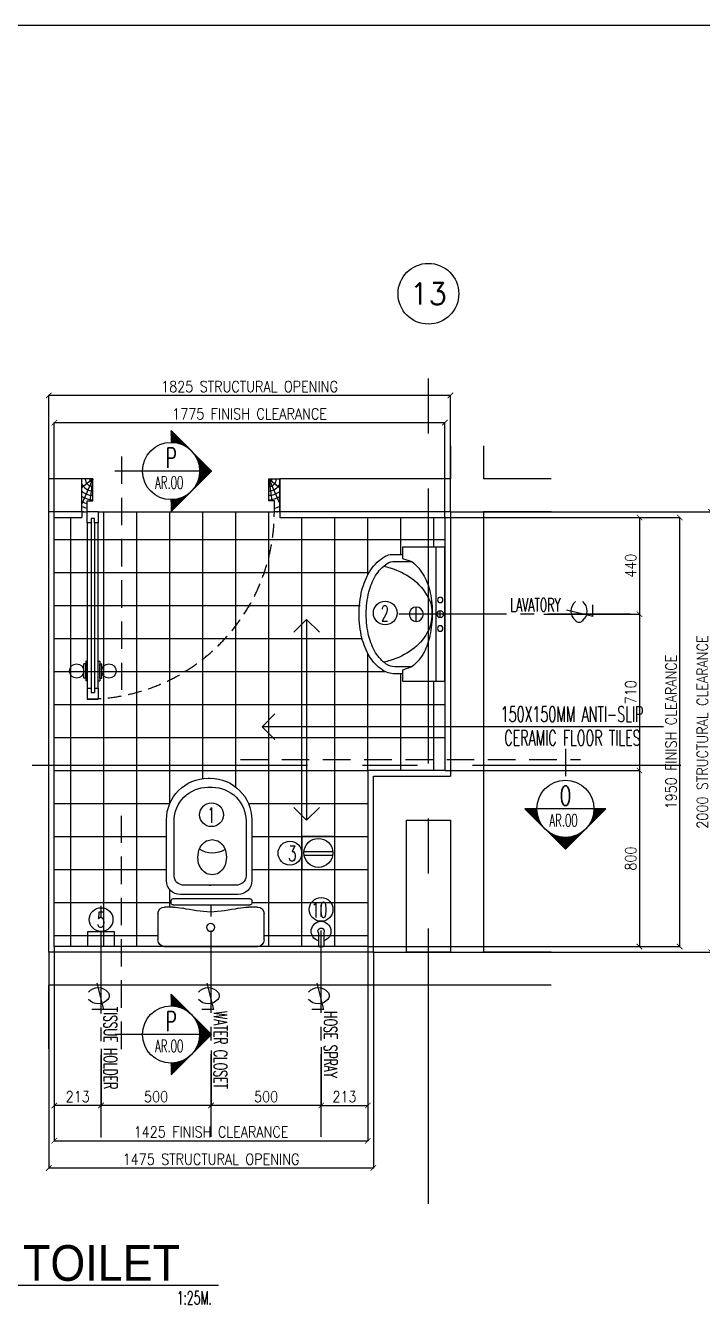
# Model space of a CAD drawing. Extents: x -202971 to -174093, y 166361 to 186286.
# Drawn here: x -198251 to -195175, y 180475 to 186286 of the extents above; entities that cross this region are included whole.
import ezdxf
from ezdxf.enums import TextEntityAlignment as Align

# ---------------------------------------------------------------- set-up
doc = ezdxf.new("R2010")
doc.units = 0
doc.header["$LTSCALE"] = 500
doc.header["$MEASUREMENT"] = 0
for name, pattern in [('CENTER2', [1.125, 0.75, -0.125, 0.125, -0.125]), ('CENTERX2', [4, 2.5, -0.5, 0.5, -0.5]), ('HIDDEN', [0.375, 0.25, -0.125])]:
    doc.linetypes.add(name, pattern=pattern)
doc.layers.get('0').update_dxf_attribs({"linetype": 'CONTINUOUS'})
doc.layers.get('DEFPOINTS').update_dxf_attribs({"linetype": 'CONTINUOUS'})
for name, color, linetype in [('2', 2, 'CONTINUOUS'), ('ARCDIMR', 4, 'CONTINUOUS'), ('AX-CR', 2, 'CONTINUOUS'), ('AX-TXT', 2, 'CONTINUOUS'), ('AXES', 11, 'CENTERX2'), ('AXIS', 11, 'CENTER2'), ('DIM-NEW', 4, 'CONTINUOUS'), ('Dimout', 4, 'CONTINUOUS'), ('DOOR', 2, 'CONTINUOUS'), ('DW', 7, 'CONTINUOUS'), ('ELE', 3, 'CONTINUOUS'), ('ELEV-MARK', 6, 'CONTINUOUS'), ('FIX', 2, 'CONTINUOUS'), ('JUMP', 2, 'CONTINUOUS'), ('Plaster', 7, 'CONTINUOUS'), ('SANI', 2, 'CONTINUOUS'), ('SUNI-FUR', 11, 'CONTINUOUS'), ('Tile', 5, 'CONTINUOUS'), ('TITLE', 1, 'CONTINUOUS'), ('TXT', 2, 'CONTINUOUS'), ('TXT1', 2, 'CONTINUOUS'), ('WALL', 6, 'CONTINUOUS'), ('WallPartition', 2, 'CONTINUOUS')]:
    doc.layers.add(name, color=color, linetype=linetype)
doc.styles.add('DIM', font='simplex.shx', dxfattribs={"width": 0.85})
doc.styles.add('ROMANS', font='romans.shx', dxfattribs={"width": 0.6})
doc.styles.add('TTXT', font='swisse.ttf', dxfattribs={"width": 0.9})
doc.dimstyles.new('DIM1-25', dxfattribs={"dimscale": 25, "dimtxt": 2, "dimasz": 1, "dimexe": 0.03, "dimexo": 0.03, "dimgap": 0.6, "dimtad": 1, "dimdec": 0, "dimdsep": 46, "dimtxsty": 'DIM', "dimblk1": 'ARCHTICK', "dimblk2": 'ARCHTICK', "dimsah": 1, "dimcen": 0.09, "dimdle": 0.03, "dimclrd": 256, "dimclrt": 2, "dimadec": 0, "dimazin": 0, "dimtfac": 1, "dimtdec": 0, "dimtix": 1, "dimtmove": 1, "dimatfit": 3, "dimldrblk": 'ARCHTICK', "dimfxl": 0, "dimtvp": 2, "dimtolj": 1, "dimtzin": 0, "dimarcsym": 0})

# ---------------------------------------------------------------- blocks, each defined once
blk = doc.blocks.new('A0-BOX')
at = {"layer": 'TITLE'}
blk.add_line((113.3, 79.7), (0, 79.7), dxfattribs=at)
blk = doc.blocks.new('*X5')
at = {"color": 0}
for p, q in [((14608, 7877), (14819, 8088)), ((14625, 7890), (14821, 8086)), ((14637, 7899), (14823, 8084)), ((14647, 7905), (14825, 8082)), ((14656, 7910), (14826, 8081)), ((14664, 7915), (14828, 8079)), ((14671, 7919), (14830, 8077)), ((14678, 7922), (14832, 8075)), ((14685, 7925), (14833, 8073)), ((14691, 7928), (14835, 8072)), ((14697, 7930), (14837, 8070)), ((14703, 7933), (14839, 8068)), ((14709, 7935), (14841, 8066)), ((14714, 7937), (14842, 8065)), ((14719, 7938), (14844, 8063)), ((14725, 7940), (14846, 8061)), ((14730, 7941), (14848, 8059)), ((14734, 7943), (14849, 8058)), ((14739, 7944), (14851, 8056)), ((14744, 7945), (14853, 8054)), ((14749, 7946), (14855, 8052)), ((14753, 7947), (14856, 8051)), ((14757, 7948), (14858, 8049)), ((14762, 7949), (14860, 8047)), ((14766, 7950), (14862, 8045)), ((14770, 7950), (14863, 8043)), ((14774, 7951), (14865, 8042)), ((14778, 7951), (14867, 8040)), ((14782, 7952), (14869, 8038)), ((14786, 7952), (14871, 8036)), ((14790, 7953), (14872, 8035)), ((14794, 7953), (14874, 8033)), ((14798, 7953), (14876, 8031)), ((14802, 7953), (14878, 8029)), ((14805, 7954), (14879, 8028)), ((14809, 7954), (14881, 8026)), ((14813, 7954), (14883, 8024)), ((14816, 7954), (14885, 8022)), ((14820, 7954), (14886, 8020)), ((14823, 7954), (14888, 8019)), ((14827, 7954), (14890, 8017)), ((14830, 7954), (14892, 8015)), ((14834, 7953), (14894, 8013)), ((14837, 7953), (14895, 8012)), ((14840, 7953), (14897, 8010)), ((14844, 7953), (14899, 8008)), ((14847, 7953), (14901, 8006)), ((14850, 7952), (14902, 8005)), ((14853, 7952), (14904, 8003)), ((14856, 7952), (14906, 8001)), ((14860, 7951), (14908, 7999)), ((14863, 7951), (14909, 7997)), ((14866, 7950), (14911, 7996)), ((14869, 7950), (14913, 7994)), ((14872, 7949), (14915, 7992)), ((14875, 7949), (14917, 7990)), ((14878, 7948), (14918, 7989)), ((14881, 7948), (14920, 7987)), ((14884, 7947), (14922, 7985)), ((14887, 7947), (14924, 7983)), ((14890, 7946), (14925, 7982)), ((14893, 7945), (14927, 7980)), ((14895, 7945), (14929, 7978)), ((14898, 7944), (14931, 7976)), ((14901, 7943), (14932, 7974)), ((14904, 7942), (14934, 7973)), ((14907, 7942), (14936, 7971)), ((14909, 7941), (14938, 7969)), ((14912, 7940), (14939, 7967)), ((14915, 7939), (14941, 7966)), ((14917, 7938), (14943, 7964)), ((14920, 7937), (14945, 7962)), ((14923, 7937), (14947, 7960)), ((14925, 7936), (14948, 7959)), ((14928, 7935), (14950, 7957)), ((14931, 7934), (14952, 7955)), ((14933, 7933), (14954, 7953)), ((14936, 7932), (14955, 7952)), ((14938, 7931), (14957, 7950)), ((14941, 7930), (14959, 7948)), ((14943, 7929), (14961, 7946)), ((14946, 7928), (14962, 7944)), ((14948, 7927), (14964, 7943)), ((14951, 7926), (14966, 7941)), ((14953, 7925), (14968, 7939)), ((14956, 7923), (14970, 7937)), ((14958, 7922), (14971, 7936)), ((14960, 7921), (14973, 7934)), ((14963, 7920), (14975, 7932)), ((14965, 7919), (14977, 7930)), ((14967, 7918), (14978, 7929)), ((14970, 7916), (14980, 7927)), ((14972, 7915), (14982, 7925)), ((14974, 7914), (14984, 7923)), ((14977, 7913), (14985, 7921)), ((14979, 7911), (14987, 7920)), ((14981, 7910), (14989, 7918)), ((14983, 7909), (14991, 7916)), ((14986, 7908), (14993, 7914)), ((14988, 7906), (14994, 7913)), ((14990, 7905), (14996, 7911)), ((14992, 7903), (14998, 7909)), ((14994, 7902), (15000, 7907)), ((14997, 7901), (15001, 7906)), ((14999, 7899), (15003, 7904)), ((15001, 7898), (15005, 7902)), ((15003, 7896), (15007, 7900)), ((15005, 7895), (15008, 7898)), ((15007, 7894), (15010, 7897)), ((15009, 7892), (15012, 7895)), ((15011, 7891), (15014, 7893)), ((15013, 7889), (15016, 7891)), ((15015, 7888), (15017, 7890)), ((15017, 7886), (15019, 7888)), ((15019, 7884), (15021, 7886)), ((15021, 7883), (15023, 7884)), ((15023, 7881), (15024, 7883)), ((15025, 7880), (15026, 7881)), ((15027, 7878), (15028, 7879)), ((15029, 7877), (15030, 7877)), ((15031, 7875), (15031, 7875)), ((15033, 7873), (15033, 7874)), ((15035, 7872), (15035, 7872)), ((15036, 7870), (15037, 7870)), ((15038, 7868), (15038, 7868)), ((15040, 7867), (15040, 7867)), ((15042, 7865), (15042, 7865)), ((15044, 7863), (15044, 7863)), ((15046, 7861), (15046, 7861)), ((15047, 7860), (15047, 7860)), ((15051, 7856), (15051, 7856)), ((15053, 7854), (15053, 7854)), ((15054, 7852), (15054, 7853)), ((15056, 7851), (15056, 7851)), ((15058, 7849), (15058, 7849)), ((15059, 7847), (15060, 7847)), ((15061, 7845), (15061, 7845)), ((14360, 7629), (14571, 7839)), ((14364, 7629), (14557, 7822)), ((14368, 7629), (14549, 7810)), ((14371, 7629), (14542, 7800)), ((14375, 7629), (14537, 7791)), ((14378, 7629), (14533, 7783)), ((14382, 7629), (14529, 7776)), ((14385, 7629), (14525, 7769)), ((14389, 7629), (14522, 7762)), ((14392, 7629), (14519, 7756)), ((14396, 7629), (14517, 7750)), ((14399, 7629), (14515, 7744)), ((14403, 7629), (14513, 7739)), ((14406, 7629), (14511, 7733)), ((14410, 7629), (14509, 7728)), ((14413, 7629), (14507, 7723)), ((14417, 7629), (14506, 7718)), ((14421, 7629), (14505, 7713)), ((14424, 7629), (14503, 7708)), ((14428, 7629), (14502, 7703)), ((15063, 7843), (15063, 7844)), ((15064, 7841), (15065, 7842)), ((15066, 7839), (15067, 7840)), ((15068, 7837), (15069, 7838)), ((15069, 7836), (15070, 7837)), ((15071, 7834), (15072, 7835)), ((15072, 7832), (15074, 7833)), ((15074, 7830), (15076, 7831)), ((15076, 7828), (15077, 7830)), ((15077, 7826), (15079, 7828)), ((15079, 7824), (15081, 7826)), ((15080, 7822), (15083, 7824)), ((15082, 7820), (15084, 7822)), ((15083, 7818), (15086, 7821)), ((15085, 7815), (15088, 7819)), ((15086, 7813), (15090, 7817)), ((15087, 7811), (15092, 7815)), ((15089, 7809), (15093, 7814)), ((15090, 7807), (15095, 7812)), ((15092, 7805), (15097, 7810)), ((15093, 7803), (15099, 7808)), ((15094, 7801), (15100, 7807)), ((15096, 7798), (15102, 7805)), ((15097, 7796), (15104, 7803)), ((15098, 7794), (15106, 7801)), ((15100, 7792), (15107, 7799)), ((15101, 7790), (15109, 7798)), ((15102, 7787), (15111, 7796)), ((15104, 7785), (15113, 7794)), ((15105, 7783), (15115, 7792)), ((15106, 7780), (15116, 7791)), ((15107, 7778), (15118, 7789)), ((15108, 7776), (15120, 7787)), ((15110, 7773), (15122, 7785)), ((15111, 7771), (15123, 7784)), ((15112, 7769), (15125, 7782)), ((15113, 7766), (15127, 7780)), ((15114, 7764), (15129, 7778)), ((15115, 7761), (15130, 7777)), ((15116, 7759), (15132, 7775)), ((15117, 7756), (15134, 7773)), ((15118, 7754), (15136, 7771)), ((15119, 7751), (15137, 7769)), ((15121, 7749), (15139, 7768)), ((15122, 7746), (15141, 7766)), ((15122, 7744), (15143, 7764)), ((15123, 7741), (15145, 7762)), ((15124, 7739), (15146, 7761)), ((15125, 7736), (15148, 7759)), ((15126, 7733), (15150, 7757)), ((15127, 7731), (15152, 7755)), ((15128, 7728), (15153, 7754)), ((15129, 7725), (15155, 7752)), ((15130, 7723), (15157, 7750)), ((15130, 7720), (15159, 7748)), ((15131, 7717), (15160, 7746)), ((15132, 7714), (15162, 7745)), ((15133, 7712), (15164, 7743)), ((15133, 7709), (15166, 7741)), ((15134, 7706), (15168, 7739)), ((15135, 7703), (15169, 7738)), ((15136, 7700), (15171, 7736)), ((15136, 7697), (15173, 7734)), ((15137, 7695), (15175, 7732)), ((15137, 7692), (15176, 7731)), ((15138, 7689), (15178, 7729)), ((15139, 7686), (15180, 7727)), ((15139, 7683), (15182, 7725)), ((15140, 7680), (15183, 7723)), ((15140, 7676), (15185, 7722)), ((15140, 7673), (15187, 7720)), ((15141, 7670), (15189, 7718)), ((15141, 7667), (15191, 7716)), ((15142, 7664), (15192, 7715)), ((15142, 7661), (15194, 7713)), ((15142, 7658), (15196, 7711)), ((15143, 7654), (15198, 7709)), ((15143, 7651), (15199, 7708)), ((15143, 7648), (15201, 7706)), ((15143, 7644), (15203, 7704)), ((15143, 7641), (15205, 7702)), ((15143, 7637), (15206, 7700)), ((14431, 7629), (14501, 7699)), ((14435, 7629), (14500, 7694)), ((14438, 7629), (14499, 7690)), ((14442, 7629), (14499, 7686)), ((14445, 7629), (14498, 7681)), ((14449, 7629), (14497, 7677)), ((14452, 7629), (14497, 7673)), ((14456, 7629), (14496, 7669)), ((14459, 7629), (14496, 7665)), ((14463, 7629), (14495, 7661)), ((14466, 7629), (14495, 7657)), ((14470, 7629), (14494, 7653)), ((14474, 7629), (14494, 7649)), ((14477, 7629), (14494, 7646)), ((14481, 7629), (14494, 7642)), ((14484, 7629), (14494, 7638)), ((14488, 7629), (14494, 7635)), ((14491, 7629), (14494, 7631)), ((15143, 7634), (15208, 7699)), ((15144, 7631), (15210, 7697)), ((15145, 7629), (15212, 7695)), ((15149, 7629), (15214, 7693)), ((15152, 7629), (15215, 7692)), ((15156, 7629), (15217, 7690)), ((15159, 7629), (15219, 7688)), ((15163, 7629), (15221, 7686)), ((15167, 7629), (15222, 7685)), ((15170, 7629), (15224, 7683)), ((15174, 7629), (15226, 7681)), ((15177, 7629), (15228, 7679)), ((15181, 7629), (15229, 7678)), ((15184, 7629), (15231, 7676)), ((15188, 7629), (15233, 7674)), ((15191, 7629), (15235, 7672)), ((15195, 7629), (15236, 7670)), ((15198, 7629), (15238, 7669)), ((15202, 7629), (15240, 7667)), ((15205, 7629), (15242, 7665)), ((15209, 7629), (15244, 7663)), ((15212, 7629), (15245, 7662)), ((15216, 7629), (15247, 7660)), ((15220, 7629), (15249, 7658)), ((15223, 7629), (15251, 7656)), ((15227, 7629), (15252, 7655)), ((15230, 7629), (15254, 7653)), ((15234, 7629), (15256, 7651)), ((15237, 7629), (15258, 7649)), ((15241, 7629), (15259, 7647)), ((15244, 7629), (15261, 7646)), ((15248, 7629), (15263, 7644)), ((15251, 7629), (15265, 7642)), ((15255, 7629), (15267, 7640)), ((15258, 7629), (15268, 7639)), ((15262, 7629), (15270, 7637)), ((15266, 7629), (15272, 7635)), ((15269, 7629), (15274, 7633)), ((15273, 7629), (15275, 7632)), ((15276, 7629), (15277, 7630))]:
    blk.add_line(p, q, dxfattribs=at)
blk = doc.blocks.new('_ARCHTICK')
at = {"color": 0, "linetype": 'ByBlock', "const_width": 0.15}
blk.add_lwpolyline([(-0.5, -0.5), (0.5, 0.5)], dxfattribs=at)
blk = doc.blocks.new('*D45')
at = {"layer": 'DEFPOINTS', "color": 0}
for p in [(-196345.4, 184481.9), (-198120.4, 184051.1), (-196345.4, 184051.1)]:
    blk.add_point(p, dxfattribs=at)
at = {"layer": 'Dimout', "lineweight": -2}
blk.add_line((-198121.2, 184481.9), (-196344.7, 184481.9), dxfattribs=at)
at = {"layer": 'Dimout', "color": 0, "lineweight": -2}
for p, q in [((-198120.4, 184051.9), (-198120.4, 184482.6)), ((-196345.4, 184051.9), (-196345.4, 184482.6))]:
    blk.add_line(p, q, dxfattribs=at)
at = {"layer": 'Dimout', "lineweight": -2, "xscale": 25, "yscale": 25, "zscale": 25, "rotation": 180}
blk.add_blockref('_ARCHTICK', (-198120.4, 184481.9), dxfattribs=at)
at = {"layer": 'Dimout', "lineweight": -2, "xscale": 25, "yscale": 25, "zscale": 25}
blk.add_blockref('_ARCHTICK', (-196345.4, 184481.9), dxfattribs=at)
at = {"layer": 'Dimout', "color": 2, "insert": (-197232.9, 184521.9), "char_height": 50, "attachment_point": 5, "style": 'DIM'}
blk.add_mtext('\\A1;1775 FINISH CLEARANCE', dxfattribs=at)
blk = doc.blocks.new('*D44')
at = {"layer": 'DEFPOINTS', "color": 0}
for p in [(-198145.4, 184605.8), (-198145.4, 184076.1), (-196320.4, 184076.1)]:
    blk.add_point(p, dxfattribs=at)
at = {"layer": 'Dimout', "lineweight": -2}
blk.add_line((-196319.7, 184605.8), (-198146.2, 184605.8), dxfattribs=at)
at = {"layer": 'Dimout', "color": 0, "lineweight": -2}
for p, q in [((-198145.4, 184076.9), (-198145.4, 184606.5)), ((-196320.4, 184076.9), (-196320.4, 184606.5))]:
    blk.add_line(p, q, dxfattribs=at)
at = {"layer": 'Dimout', "lineweight": -2, "xscale": 25, "yscale": 25, "zscale": 25, "rotation": 180}
blk.add_blockref('_ARCHTICK', (-198145.4, 184605.8), dxfattribs=at)
at = {"layer": 'Dimout', "lineweight": -2, "xscale": 25, "yscale": 25, "zscale": 25}
blk.add_blockref('_ARCHTICK', (-196320.4, 184605.8), dxfattribs=at)
at = {"layer": 'Dimout', "color": 2, "insert": (-197232.9, 184645.8), "char_height": 50, "attachment_point": 5, "style": 'DIM'}
blk.add_mtext('\\A1;1825 STRUCTURAL OPENING', dxfattribs=at)
blk = doc.blocks.new('DOOR90')
at = {"layer": 'DOOR', "color": 0, "linetype": 'ByBlock'}
for p, q in [((-150, 0), (-150, -25)), ((-150, 0), (0, 0)), ((0, -50), (0, 0)), ((-1000, -25), (-1000, -75)), ((-1000, -75), (-1000, -25)), ((-950, -25), (-1000, -25)), ((-970, -42), (-970, -58)), ((-950, -42), (-970, -42)), ((-950, -58), (-970, -58)), ((-950, -25), (-950, -42)), ((-950, -58), (-950, -75)), ((-917.6, -25), (-917.6, -17.8)), ((-827.6, -17.8), (-917.6, -17.8)), ((-905, -17.8), (-905, -8.8)), ((-905, -8.8), (-840.2, -8.8)), ((-905, -17.8), (-840.2, -17.8)), ((-840.2, -17.8), (-840.2, -8.8)), ((-827.6, -25), (-827.6, -17.8)), ((-200, -42), (-200, -25)), ((-200, -25), (-150, -25)), ((-180, -42), (-200, -42)), ((-200, -75), (-200, -58)), ((-200, -58), (-180, -58)), ((-180, -58), (-180, -42)), ((-150, -75), (-150, -25)), ((-150, -25), (-100, -25)), ((-100, -25), (-100, -50)), ((-100, -50), (0, -50)), ((-950, -75), (-1000, -75)), ((-917.6, -75), (-917.6, -82.2)), ((-827.6, -82.2), (-917.6, -82.2)), ((-905, -82.2), (-905, -91.2)), ((-905, -82.2), (-840.2, -82.2)), ((-905, -91.2), (-840.2, -91.2)), ((-840.2, -82.2), (-840.2, -91.2)), ((-827.6, -75), (-827.6, -82.2)), ((-150, -75), (-200, -75)), ((-100, -850), (0, -850)), ((-100, -875), (-100, -850)), ((0, -850), (0, -900)), ((-150, -900), (-150, -875)), ((-150, -875), (-100, -875)), ((0, -900), (-150, -900)), ((-150, -900), (0, -900))]:
    blk.add_line(p, q, dxfattribs=at)
at = {"layer": 'DOOR', "color": 9, "linetype": 'ByBlock'}
for p, q in [((0, -50), (-113.7, 0)), ((0, -50), (-40.1, 0)), ((0, -50), (-100, -36.6)), ((0, -850), (-113.7, -900)), ((0, -850), (-100, -863.4)), ((0, -850), (-40.1, -900))]:
    blk.add_line(p, q, dxfattribs=at)
at = {"layer": 'DOOR', "linetype": 'ByBlock'}
for p, q in [((-200, -25), (-950, -25)), ((-200, -42), (-950, -42)), ((-200, -58), (-950, -58)), ((-950, -75), (-200, -75))]:
    blk.add_line(p, q, dxfattribs=at)
at = {"layer": 'DOOR', "color": 0, "linetype": 'ByBlock'}
for centre in [(-872.6, 23.5), (-872.6, -123.5)]:
    blk.add_circle(centre, 32.4, dxfattribs=at)
at = {"layer": 'DOOR', "color": 9, "linetype": 'ByBlock'}
for centre, radius, start, end in [((0, -50), 154.4, 161.10529, 166.28577), ((0, -50), 134.4, 158.15985, 169.28002), ((0, -50), 94.4, 148.01819, 180), ((0, -50), 74.4, 137.77643, 180), ((0, -50), 114.4, 154.08384, 167.37743), ((0, -50), 54.4, 113.20738, 180), ((0, -50), 34.4, 90, 180), ((0, -50), 14.4, 90, 180), ((0, -850), 94.4, 180, 211.98181), ((0, -850), 74.4, 180, 222.22357), ((0, -850), 54.4, 180, 246.79262), ((0, -850), 34.4, 180, 270), ((0, -850), 14.4, 180, 270), ((0, -850), 154.4, 193.71423, 198.89471), ((0, -850), 134.4, 190.71998, 201.84015)]:
    blk.add_arc(centre, radius, start, end, dxfattribs=at)
at = {"layer": 'DOOR', "linetype": 'HIDDEN', "ltscale": 0.5}
blk.add_arc((-150, -25), 850, 180, 270, dxfattribs=at)
blk = doc.blocks.new('*D29')
at = {"layer": 'DEFPOINTS', "color": 0}
for p in [(-196345.4, 184051.1), (-195896.9, 183611.6), (-195460.8, 183611.6)]:
    blk.add_point(p, dxfattribs=at)
at = {"layer": 'Dimout', "color": 0, "lineweight": -2}
for p, q in [((-196344.7, 184051.1), (-195460.1, 184051.1)), ((-195896.1, 183611.6), (-195460.1, 183611.6))]:
    blk.add_line(p, q, dxfattribs=at)
at = {"layer": 'Dimout', "lineweight": -2}
blk.add_line((-195460.8, 184051.9), (-195460.8, 183610.9), dxfattribs=at)
at = {"layer": 'Dimout', "lineweight": -2, "xscale": 25, "yscale": 25, "zscale": 25}
for p, rotation in [((-195460.8, 184051.1), 90), ((-195460.8, 183611.6), 270)]:
    blk.add_blockref('_ARCHTICK', p, dxfattribs=dict(at, rotation=rotation))
at = {"layer": 'Dimout', "color": 2, "insert": (-195500.8, 183831.4), "char_height": 50, "attachment_point": 5, "rotation": 90, "style": 'DIM'}
blk.add_mtext('\\A1;440', dxfattribs=at)
blk = doc.blocks.new('*D25')
at = {"layer": 'DEFPOINTS', "color": 0}
for p in [(-196345.4, 182901.1), (-196670.4, 182101.1), (-195460.8, 182101.1)]:
    blk.add_point(p, dxfattribs=at)
at = {"layer": 'Dimout', "color": 0, "lineweight": -2}
for p, q in [((-196344.7, 182901.1), (-195460.1, 182901.1)), ((-196669.7, 182101.1), (-195460.1, 182101.1))]:
    blk.add_line(p, q, dxfattribs=at)
at = {"layer": 'Dimout', "lineweight": -2}
blk.add_line((-195460.8, 182901.9), (-195460.8, 182100.4), dxfattribs=at)
at = {"layer": 'Dimout', "lineweight": -2, "xscale": 25, "yscale": 25, "zscale": 25}
for p, rotation in [((-195460.8, 182901.1), 90), ((-195460.8, 182101.1), 270)]:
    blk.add_blockref('_ARCHTICK', p, dxfattribs=dict(at, rotation=rotation))
at = {"layer": 'Dimout', "color": 2, "insert": (-195500.8, 182501.1), "char_height": 50, "attachment_point": 5, "rotation": 90, "style": 'DIM'}
blk.add_mtext('\\A1;800', dxfattribs=at)
blk = doc.blocks.new('*D28')
at = {"layer": 'DEFPOINTS', "color": 0}
for p in [(-195896.9, 183611.6), (-196345.4, 182901.1), (-195460.8, 182901.1)]:
    blk.add_point(p, dxfattribs=at)
at = {"layer": 'Dimout', "color": 0, "lineweight": -2}
for p, q in [((-195896.1, 183611.6), (-195460.1, 183611.6)), ((-196344.7, 182901.1), (-195460.1, 182901.1))]:
    blk.add_line(p, q, dxfattribs=at)
at = {"layer": 'Dimout', "lineweight": -2}
blk.add_line((-195460.8, 183612.4), (-195460.8, 182900.4), dxfattribs=at)
at = {"layer": 'Dimout', "lineweight": -2, "xscale": 25, "yscale": 25, "zscale": 25}
for p, rotation in [((-195460.8, 183611.6), 90), ((-195460.8, 182901.1), 270)]:
    blk.add_blockref('_ARCHTICK', p, dxfattribs=dict(at, rotation=rotation))
at = {"layer": 'Dimout', "color": 2, "insert": (-195500.8, 183256.4), "char_height": 50, "attachment_point": 5, "rotation": 90, "style": 'DIM'}
blk.add_mtext('\\A1;710', dxfattribs=at)
blk = doc.blocks.new('*D26')
at = {"layer": 'DEFPOINTS', "color": 0}
for p in [(-196345.4, 184051.1), (-195277.5, 184051.1), (-196695.4, 182101.1)]:
    blk.add_point(p, dxfattribs=at)
at = {"layer": 'Dimout', "color": 0, "lineweight": -2}
for p, q in [((-196344.7, 184051.1), (-195276.7, 184051.1)), ((-196694.7, 182101.1), (-195276.7, 182101.1))]:
    blk.add_line(p, q, dxfattribs=at)
at = {"layer": 'Dimout', "lineweight": -2}
blk.add_line((-195277.5, 182100.4), (-195277.5, 184051.9), dxfattribs=at)
at = {"layer": 'Dimout', "lineweight": -2, "xscale": 25, "yscale": 25, "zscale": 25}
for p, rotation in [((-195277.5, 184051.1), 90), ((-195277.5, 182101.1), 270)]:
    blk.add_blockref('_ARCHTICK', p, dxfattribs=dict(at, rotation=rotation))
at = {"layer": 'Dimout', "color": 2, "insert": (-195317.5, 183076.1), "char_height": 50, "attachment_point": 5, "rotation": 90, "style": 'DIM'}
blk.add_mtext('\\A1;1950 FINISH CLEARANCE', dxfattribs=at)
blk = doc.blocks.new('*D27')
at = {"layer": 'DEFPOINTS', "color": 0}
for p in [(-196320.4, 184076.1), (-195135.1, 184076.1), (-196670.4, 182076.1)]:
    blk.add_point(p, dxfattribs=at)
at = {"layer": 'Dimout', "color": 0, "lineweight": -2}
for p, q in [((-196319.7, 184076.1), (-195134.3, 184076.1)), ((-196669.7, 182076.1), (-195134.3, 182076.1))]:
    blk.add_line(p, q, dxfattribs=at)
at = {"layer": 'Dimout', "lineweight": -2}
blk.add_line((-195135.1, 182075.4), (-195135.1, 184076.9), dxfattribs=at)
at = {"layer": 'Dimout', "lineweight": -2, "xscale": 25, "yscale": 25, "zscale": 25}
for p, rotation in [((-195135.1, 184076.1), 90), ((-195135.1, 182076.1), 270)]:
    blk.add_blockref('_ARCHTICK', p, dxfattribs=dict(at, rotation=rotation))
at = {"layer": 'Dimout', "color": 2, "insert": (-195175.1, 183076.1), "char_height": 50, "attachment_point": 5, "rotation": 90, "style": 'DIM'}
blk.add_mtext('\\A1;2000 STRUCTURAL CLEARANCE', dxfattribs=at)
blk = doc.blocks.new('*D41')
at = {"layer": 'DEFPOINTS', "color": 0}
for p in [(-198145.4, 182076.1), (-196670.4, 182076.1), (-198145.4, 181094.9)]:
    blk.add_point(p, dxfattribs=at)
at = {"layer": 'Dimout', "color": 0, "lineweight": -2}
for p, q in [((-198145.4, 182075.4), (-198145.4, 181094.2)), ((-196670.4, 182075.4), (-196670.4, 181094.2))]:
    blk.add_line(p, q, dxfattribs=at)
at = {"layer": 'Dimout', "lineweight": -2}
blk.add_line((-196669.7, 181094.9), (-198146.2, 181094.9), dxfattribs=at)
at = {"layer": 'Dimout', "lineweight": -2, "xscale": 25, "yscale": 25, "zscale": 25, "rotation": 180}
blk.add_blockref('_ARCHTICK', (-198145.4, 181094.9), dxfattribs=at)
at = {"layer": 'Dimout', "lineweight": -2, "xscale": 25, "yscale": 25, "zscale": 25}
blk.add_blockref('_ARCHTICK', (-196670.4, 181094.9), dxfattribs=at)
at = {"layer": 'Dimout', "color": 2, "insert": (-197407.9, 181134.9), "char_height": 50, "attachment_point": 5, "style": 'DIM'}
blk.add_mtext('\\A1;1475 STRUCTURAL OPENING', dxfattribs=at)
blk = doc.blocks.new('SCNTR', base_point=(3632.66, 549.66))
for q in [(3633.89, 554.57), (3636.1, 543.44)]:
    blk.add_line((3631.12, 543.44), q)
for centre, radius, start, end in [((3633.47, 547.5), 5.23, 39.4883, 140.5117), ((3630.8, 549.38), 1.99, 133.3084, 182.4789), ((3630.8, 549.21), 1.99, 177.5211, 226.6916), ((3633.47, 551.09), 5.23, 219.4883, 320.5117)]:
    blk.add_arc(centre, radius, start, end)
blk = doc.blocks.new('*D34')
at = {"layer": 'DEFPOINTS', "color": 0}
for p in [(-198120.4, 181750.1), (-197907.9, 181638), (-198120.4, 181379.1)]:
    blk.add_point(p, dxfattribs=at)
at = {"layer": 'Dimout', "color": 0, "lineweight": -2}
for p, q in [((-198120.4, 181749.3), (-198120.4, 181378.3)), ((-197907.9, 181637.3), (-197907.9, 181378.3))]:
    blk.add_line(p, q, dxfattribs=at)
at = {"layer": 'Dimout', "lineweight": -2}
blk.add_line((-197907.2, 181379.1), (-198121.2, 181379.1), dxfattribs=at)
at = {"layer": 'Dimout', "lineweight": -2, "xscale": 25, "yscale": 25, "zscale": 25, "rotation": 180}
blk.add_blockref('_ARCHTICK', (-198120.4, 181379.1), dxfattribs=at)
at = {"layer": 'Dimout', "lineweight": -2, "xscale": 25, "yscale": 25, "zscale": 25}
blk.add_blockref('_ARCHTICK', (-197907.9, 181379.1), dxfattribs=at)
at = {"layer": 'Dimout', "color": 2, "insert": (-198014.2, 181419.1), "char_height": 50, "attachment_point": 5, "style": 'DIM'}
blk.add_mtext('\\A1;213', dxfattribs=at)
blk = doc.blocks.new('*D33')
at = {"layer": 'DEFPOINTS', "color": 0}
for p in [(-197907.9, 181638), (-197407.9, 181630.3), (-197907.9, 181379.1)]:
    blk.add_point(p, dxfattribs=at)
at = {"layer": 'Dimout', "color": 0, "lineweight": -2}
for p, q in [((-197907.9, 181637.3), (-197907.9, 181378.3)), ((-197407.9, 181629.5), (-197407.9, 181378.3))]:
    blk.add_line(p, q, dxfattribs=at)
at = {"layer": 'Dimout', "lineweight": -2}
blk.add_line((-197407.2, 181379.1), (-197908.7, 181379.1), dxfattribs=at)
at = {"layer": 'Dimout', "lineweight": -2, "xscale": 25, "yscale": 25, "zscale": 25, "rotation": 180}
blk.add_blockref('_ARCHTICK', (-197907.9, 181379.1), dxfattribs=at)
at = {"layer": 'Dimout', "lineweight": -2, "xscale": 25, "yscale": 25, "zscale": 25}
blk.add_blockref('_ARCHTICK', (-197407.9, 181379.1), dxfattribs=at)
at = {"layer": 'Dimout', "color": 2, "insert": (-197657.9, 181419.1), "char_height": 50, "attachment_point": 5, "style": 'DIM'}
blk.add_mtext('\\A1;500', dxfattribs=at)
blk = doc.blocks.new('*D32')
at = {"layer": 'DEFPOINTS', "color": 0}
for p in [(-197407.9, 181630.3), (-196907.9, 181644.3), (-197407.9, 181379.1)]:
    blk.add_point(p, dxfattribs=at)
at = {"layer": 'Dimout', "color": 0, "lineweight": -2}
for p, q in [((-197407.9, 181629.5), (-197407.9, 181378.3)), ((-196907.9, 181643.6), (-196907.9, 181378.3))]:
    blk.add_line(p, q, dxfattribs=at)
at = {"layer": 'Dimout', "lineweight": -2}
blk.add_line((-196907.2, 181379.1), (-197408.7, 181379.1), dxfattribs=at)
at = {"layer": 'Dimout', "lineweight": -2, "xscale": 25, "yscale": 25, "zscale": 25, "rotation": 180}
blk.add_blockref('_ARCHTICK', (-197407.9, 181379.1), dxfattribs=at)
at = {"layer": 'Dimout', "lineweight": -2, "xscale": 25, "yscale": 25, "zscale": 25}
blk.add_blockref('_ARCHTICK', (-196907.9, 181379.1), dxfattribs=at)
at = {"layer": 'Dimout', "color": 2, "insert": (-197157.9, 181419.1), "char_height": 50, "attachment_point": 5, "style": 'DIM'}
blk.add_mtext('\\A1;500', dxfattribs=at)
blk = doc.blocks.new('*D30')
at = {"layer": 'DEFPOINTS', "color": 0}
for p in [(-196695.4, 182101.1), (-196907.9, 181619.3), (-196695.4, 181379.1)]:
    blk.add_point(p, dxfattribs=at)
at = {"layer": 'Dimout', "color": 0, "lineweight": -2}
for p, q in [((-196695.4, 182100.4), (-196695.4, 181378.3)), ((-196907.9, 181618.6), (-196907.9, 181378.3))]:
    blk.add_line(p, q, dxfattribs=at)
at = {"layer": 'Dimout', "lineweight": -2}
blk.add_line((-196908.7, 181379.1), (-196694.7, 181379.1), dxfattribs=at)
at = {"layer": 'Dimout', "lineweight": -2, "xscale": 25, "yscale": 25, "zscale": 25, "rotation": 180}
blk.add_blockref('_ARCHTICK', (-196907.9, 181379.1), dxfattribs=at)
at = {"layer": 'Dimout', "lineweight": -2, "xscale": 25, "yscale": 25, "zscale": 25}
blk.add_blockref('_ARCHTICK', (-196695.4, 181379.1), dxfattribs=at)
at = {"layer": 'Dimout', "color": 2, "insert": (-196801.7, 181419.1), "char_height": 50, "attachment_point": 5, "style": 'DIM'}
blk.add_mtext('\\A1;213', dxfattribs=at)
blk = doc.blocks.new('*D31')
at = {"layer": 'DEFPOINTS', "color": 0}
for p in [(-198120.4, 182101.1), (-196695.4, 182101.1), (-196695.4, 181218.9)]:
    blk.add_point(p, dxfattribs=at)
at = {"layer": 'Dimout', "color": 0, "lineweight": -2}
for p, q in [((-198120.4, 182100.4), (-198120.4, 181218.1)), ((-196695.4, 182100.4), (-196695.4, 181218.1))]:
    blk.add_line(p, q, dxfattribs=at)
at = {"layer": 'Dimout', "lineweight": -2}
blk.add_line((-198121.2, 181218.9), (-196694.7, 181218.9), dxfattribs=at)
at = {"layer": 'Dimout', "lineweight": -2, "xscale": 25, "yscale": 25, "zscale": 25, "rotation": 180}
blk.add_blockref('_ARCHTICK', (-198120.4, 181218.9), dxfattribs=at)
at = {"layer": 'Dimout', "lineweight": -2, "xscale": 25, "yscale": 25, "zscale": 25}
blk.add_blockref('_ARCHTICK', (-196695.4, 181218.9), dxfattribs=at)
at = {"layer": 'Dimout', "color": 2, "insert": (-197407.9, 181258.9), "char_height": 50, "attachment_point": 5, "style": 'DIM'}
blk.add_mtext('\\A1;1425 FINISH CLEARANCE', dxfattribs=at)
blk = doc.blocks.new('A$C67076F16')
at = {"layer": 'DIM-NEW'}
for p, q in [((0.0127, 0.0913), (0.1876, 0.0913)), ((0.0138, 0.1136), (0.1863, 0.1136))]:
    blk.add_line(p, q, dxfattribs=at)
at = {"layer": 'DW'}
blk.add_lwpolyline([(0, 0.2), (0, 0), (0.2, 0), (0.2, 0.2)], close=True, dxfattribs=at)
at = {"layer": 'FIX', "color": 2}
blk.add_circle((0.1, 0.0983), 0.0876, dxfattribs=at)
blk = doc.blocks.new('A$C785E76E1')
at = {"layer": 'JUMP'}
for p, q in [((0.033, 0.0529), (0.033, 0.1149)), ((0.057, 0.0529), (0.057, 0.1149))]:
    blk.add_line(p, q, dxfattribs=at)
for radius, start, end in [(0.045, 105.47818, 74.52182), (0.0144, 146.44269, 33.55731)]:
    blk.add_arc((0.045, 0.045), radius, start, end, dxfattribs=at)
blk = doc.blocks.new('2')
at = {"layer": 'FIX', "linetype": 'Continuous'}
for p, q in [((0.0137, 0.765), (0.0041, 0.765)), ((0.0144, 0.7241), (-0.0048, 0.7241)), ((-0.1849, 0.576), (-0.1849, 0.2998)), ((-0.1587, 0.5702), (-0.1587, 0.3197)), ((0.1683, 0.3197), (0.1683, 0.5702)), ((0.2027, 0.2998), (0.2027, 0.576)), ((-0.005, 0.4872), (-0.0292, 0.4813)), ((0.0193, 0.4813), (-0.005, 0.4872)), ((-0.0651, 0.438), (-0.0703, 0.4064)), ((0.0603, 0.4064), (0.0551, 0.438)), ((-0.0703, 0.4064), (-0.0651, 0.3747)), ((0.0565, 0.3772), (0.0603, 0.4064)), ((-0.0292, 0.3314), (-0.005, 0.3255)), ((-0.005, 0.3255), (0.0193, 0.3314)), ((-0.1219, 0.2368), (0.0089, 0.2368)), ((-0.1129, 0.2792), (0.0084, 0.2792)), ((0.0012, 0.2792), (0.1226, 0.2792)), ((0.0084, 0.2792), (0.0012, 0.2792)), ((0.0089, 0.2368), (0.1397, 0.2368)), ((-0.2113, 0.1798), (-0.1699, 0.1798)), ((-0.1863, 0.1994), (-0.1863, 0.2076)), ((-0.1763, 0.2176), (0.1724, 0.2176)), ((0.1724, 0.1894), (-0.1763, 0.1894)), ((0.1743, 0.1798), (0.2113, 0.1798)), ((0.1743, 0.1798), (0.1743, 0.1798)), ((0.1824, 0.2076), (0.1824, 0.1994)), ((-0.2413, 0.03), (-0.2413, 0.1498)), ((0.2413, 0.1498), (0.2413, 0.03)), ((0.2113, 0), (-0.2113, 0))]:
    blk.add_line(p, q, dxfattribs=at)
blk.add_circle((0.0019, 0.0872), 0.0184, dxfattribs=at)
for centre, radius, start, end in [((0.0041, 0.576), 0.189, 90, 180), ((0.0137, 0.576), 0.189, 0, 90), ((-0.0048, 0.5702), 0.1539, 90, 180), ((0.0144, 0.5702), 0.1539, 0, 90), ((0.0019, 0.4207), 0.0682, 117.15318, 141.07583), ((-0.0119, 0.4207), 0.0682, 38.92417, 62.84682), ((0.0126, 0.412), 0.082, 141.07583, 161.50405), ((-0.0074, 0.5367), 0.1117, 239.42337, 302.91619), ((-0.0226, 0.412), 0.082, 18.49595, 38.92417), ((0.0126, 0.4007), 0.082, 198.49595, 218.92417), ((0.0019, 0.392), 0.0682, 218.92417, 242.84682), ((-0.0119, 0.392), 0.0682, 297.15318, 321.07583), ((-0.0289, 0.4058), 0.0901, 321.07583, 341.50405), ((-0.1219, 0.2998), 0.063, 180, 270), ((-0.1156, 0.3224), 0.0432, 183.51288, 273.51288), ((0.1252, 0.3224), 0.0432, 266.48712, 356.48712), ((0.1397, 0.2998), 0.063, 270, 0), ((-0.2113, 0.1498), 0.03, 90, 180), ((-0.1763, 0.2076), 0.01, 90, 180), ((-0.1763, 0.1994), 0.01, 180, 270), ((-0.2015, -0.2523), 0.4332, 79.75352, 85.81091), ((0.2059, -0.2523), 0.4332, 94.18909, 100.24648), ((0.1724, 0.2076), 0.01, 0, 90), ((0.1724, 0.1994), 0.01, 270, 0), ((0.2113, 0.1498), 0.03, 0, 90), ((0.0746, 1.126), 0.9726, 258.19384, 265.73474), ((-0.0701, 1.126), 0.9726, 274.26526, 281.80616), ((-0.2113, 0.03), 0.03, 180, 270), ((0.2113, 0.03), 0.03, 270, 0)]:
    blk.add_arc(centre, radius, start, end, dxfattribs=at)
blk = doc.blocks.new('3')
at = {"layer": 'FIX', "linetype": 'Continuous'}
for p, q in [((-0.3039, -0.1919), (-0.3039, 0)), ((-0.3039, 0), (0.3039, 0)), ((0.3039, 0), (0.3039, -0.1919)), ((-0.3039, -0.039), (0.3039, -0.039)), ((-0.0156, -0.021), (0.0155, -0.021)), ((0, -0.0055), (0, -0.0366)), ((0, -0.0975), (0, -0.1625)), ((-0.2387, -0.1496), (-0.2537, -0.1919)), ((-0.2389, -0.15), (-0.2389, -0.2275)), ((-0.0325, -0.13), (0.0325, -0.13)), ((0.2537, -0.1919), (0.2387, -0.1496)), ((0.2389, -0.2275), (0.2389, -0.15)), ((-0.2537, -0.1919), (-0.3039, -0.1919)), ((-0.2714, -0.1919), (-0.2714, -0.2275)), ((0.3039, -0.1919), (0.2537, -0.1919)), ((0.2714, -0.2275), (0.2714, -0.1919))]:
    blk.add_line(p, q, dxfattribs=at)
for centre, radius in [((-0.065, -0.021), 0.0124), ((0, -0.021), 0.0155), ((0.065, -0.021), 0.0124), ((0, -0.13), 0.0325)]:
    blk.add_circle(centre, radius, dxfattribs=at)
for centre, radius, start, end in [((0, -0.5271), 0.4694, 90, 101.93634), ((0.0078, -0.528), 0.4705, 79.01047, 90.9468), ((-0.0851, -0.2667), 0.1932, 117.03767, 142.6695), ((-0.0338, -0.3673), 0.3061, 101.93634, 117.03767), ((0.0403, -0.2967), 0.2498, 119.72362, 144.03917), ((-0.0031, -0.2275), 0.1682, 88.83225, 118.55587), ((0.012, -0.189), 0.1301, 60.55458, 95.14645), ((-0.0537, -0.3121), 0.2697, 36.94223, 61.25778), ((0.028, -0.3651), 0.3068, 61.81222, 76.91355), ((0.0851, -0.2667), 0.1932, 37.3305, 62.96233), ((0.104, -0.3429), 0.3284, 144.03917, 163.27388), ((-0.104, -0.3429), 0.3284, 16.72612, 35.96083), ((-0.1708, -0.2275), 0.1005, 180, 214.67303), ((-0.1708, -0.2275), 0.068, 180, 214.67303), ((0.1868, -0.2338), 0.0525, 326.79159, 6.91072), ((0.1911, -0.2352), 0.0807, 325.32697, 5.44611), ((-0.0893, -0.1711), 0.1997, 214.67303, 239.08672), ((-0.0893, -0.1711), 0.1672, 214.67303, 239.08672), ((0.2045, -0.3731), 0.4333, 163.27388, 167.26414), ((0.0828, -0.1603), 0.1798, 300.91328, 325.32697), ((0.0828, -0.1603), 0.2123, 300.91328, 325.32697), ((-0.2045, -0.3731), 0.4333, 12.62498, 16.72612), ((-0.0354, -0.0811), 0.3046, 239.08672, 256.06993), ((-0.0354, -0.0811), 0.2721, 239.08672, 256.06993), ((0, 0.0617), 0.4192, 256.06993, 270), ((0, 0.0617), 0.4192, 270, 283.93007), ((0.0354, -0.0811), 0.2721, 283.93007, 300.91328), ((0.0354, -0.0811), 0.3046, 283.93007, 300.91328), ((0, 0.0617), 0.4517, 256.06993, 270), ((0, 0.0617), 0.4517, 270, 283.93007)]:
    blk.add_arc(centre, radius, start, end, dxfattribs=at)
blk = doc.blocks.new('AXU')
at = {"layer": 'AX-CR'}
blk.add_circle((0, 350), 350, dxfattribs=at)
at = {"layer": 'AX-TXT', "style": 'ROMANS'}
blk.add_attdef('AX', text='', height=250, dxfattribs=at).set_placement((0, 350), align=Align.MIDDLE)

msp = doc.modelspace()

# ---------------------------------------------------------------- linework, layer by layer
at = {"layer": '2'}
msp.add_lwpolyline([(-197967.9, 182101.1), (-197967.9, 182170), (-197847.9, 182170), (-197847.9, 182101.1)], close=True, dxfattribs=at)
at = {"layer": 'AXES'}
for p, q in [((-196420.4, 180932.8), (-196420.4, 184929.8)), ((-196420.4, 180932.8), (-196420.4, 184929.8)), ((-201573.4, 182926.1), (-198220.4, 182926.1)), ((-198220.4, 182926.1), (-195272.8, 182926.1))]:
    msp.add_line(p, q, dxfattribs=at)
at = {"layer": 'AXIS'}
for p, q in [((-195502.3, 183611.6), (-196554.6, 183611.6)), ((-197907.9, 181234.2), (-197907.9, 182286.5)), ((-197407.9, 181237.2), (-197407.9, 182289.5)), ((-196907.9, 181237.2), (-196907.9, 182289.5))]:
    msp.add_line(p, q, dxfattribs=at)
at = {"layer": 'ELE'}
for p, q in [((-196973.8, 183588.2), (-196973.8, 182675.1)), ((-195352.5, 183100.3), (-197175.7, 183100.3))]:
    msp.add_line(p, q, dxfattribs=at)
at = {"layer": 'ELEV-MARK', "color": 6}
for p, q in [((-197589.9, 184446), (-197406.1, 184262.2)), ((-197459.9, 184262.2), (-197719.9, 184262.2)), ((-197589.9, 184078.3), (-197406.1, 184262.2)), ((-195981.7, 182726.9), (-195797.8, 182543.1)), ((-195927.8, 182726.9), (-195981.7, 182726.9)), ((-195667.8, 182726.9), (-195927.8, 182726.9)), ((-195614, 182726.9), (-195797.8, 182543.1)), ((-195614, 182726.9), (-195667.8, 182726.9)), ((-197589.9, 181885.5), (-197406.1, 181701.7)), ((-197459.9, 181701.7), (-197719.9, 181701.7)), ((-197589.9, 181517.8), (-197406.1, 181701.7))]:
    msp.add_line(p, q, dxfattribs=at)
at = {"layer": 'ELEV-MARK', "color": 6, "linetype": 'HIDDEN'}
for p, q in [((-197814.5, 184328.5), (-197814.5, 183268.2)), ((-197719.9, 184262.2), (-197863.3, 184262.2)), ((-195797.8, 183000.3), (-195797.8, 182856.9)), ((-197274.6, 182951.5), (-195729.4, 182951.5)), ((-197814.5, 181635.4), (-197814.5, 182695.6)), ((-197719.9, 181701.7), (-197863.3, 181701.7))]:
    msp.add_line(p, q, dxfattribs=at)
at = {"layer": 'ELEV-MARK', "color": 6}
for centre in [(-197589.9, 184262.2), (-195797.8, 182726.9), (-197589.9, 181701.7)]:
    msp.add_circle(centre, 130, dxfattribs=at)
at = {"layer": 'FIX'}
msp.add_line((-196919.9, 182101.1), (-196895.9, 182101.1), dxfattribs=at)
at = {"layer": 'FIX', "color": 2}
for centre in [(-196616.5, 183617), (-197405.9, 182700.3), (-197049.4, 182525.7), (-196907.9, 182270), (-197907.9, 182224)]:
    msp.add_circle(centre, 54, dxfattribs=at)
at = {"layer": 'Plaster'}
for p, q in [((-197995.4, 184076.1), (-197995.4, 184051.1)), ((-197095.4, 184076.1), (-197095.4, 184051.1))]:
    msp.add_line(p, q, dxfattribs=at)
msp.add_lwpolyline([(-197095.4, 184051.1), (-196345.4, 184051.1), (-196345.4, 182901.1), (-196695.4, 182901.1), (-196695.4, 182101.1), (-198120.4, 182101.1), (-198120.4, 184051.1), (-197995.4, 184051.1)], dxfattribs=at)
at = {"layer": 'SANI', "color": 6}
msp.add_line((-199209.1, 180562), (-197374.5, 180562), dxfattribs=at)
at = {"layer": 'Tile'}
for p, q in [((-198045.4, 182101.1), (-198045.4, 184051.1)), ((-197920.4, 184076.1), (-197120.4, 184076.1)), ((-197895.4, 182101.1), (-197895.4, 184076.1)), ((-197745.4, 182101.1), (-197745.4, 184076.1)), ((-197595.4, 182751.4), (-197595.4, 184076.1)), ((-197445.4, 182864.6), (-197445.4, 184076.1)), ((-197295.4, 182825.9), (-197295.4, 184076.1)), ((-197145.4, 182101.1), (-197145.4, 184076.1)), ((-196995.4, 182101.1), (-196995.4, 184051.1)), ((-196845.4, 182101.1), (-196845.4, 184051.1)), ((-196695.4, 183789.7), (-196695.4, 184051.1)), ((-196545.4, 183883), (-196545.4, 184051.1)), ((-196395.4, 183915.5), (-196395.4, 184051.1)), ((-198120.4, 183951.1), (-196345.4, 183951.1)), ((-198120.4, 183801.1), (-196689.2, 183801.1)), ((-198120.4, 183651.1), (-196731.1, 183651.1)), ((-198120.4, 183501.1), (-196721.7, 183501.1)), ((-196695.4, 182901.1), (-196695.4, 183433.2)), ((-198120.4, 183351.1), (-196618.4, 183351.1)), ((-196545.4, 182901.1), (-196545.4, 183340.2)), ((-196395.4, 182901.1), (-196395.4, 183307.7)), ((-198120.4, 183201.1), (-196345.4, 183201.1)), ((-198120.4, 183051.1), (-196345.4, 183051.1)), ((-198120.4, 182901.1), (-196695.4, 182901.1)), ((-198120.4, 182751.1), (-197595.5, 182751.1)), ((-197238.1, 182751.1), (-196695.4, 182751.1)), ((-198120.4, 182601.1), (-197610.6, 182601.1)), ((-197223, 182601.1), (-196695.4, 182601.1)), ((-198120.4, 182451.1), (-197610.6, 182451.1)), ((-197223, 182451.1), (-196695.4, 182451.1)), ((-197595.4, 182280.9), (-197595.4, 182359.9)), ((-198120.4, 182301.1), (-197590.3, 182301.1)), ((-197221.6, 182301.1), (-196695.4, 182301.1)), ((-198120.4, 182151.1), (-197649.3, 182151.1)), ((-197166.6, 182151.1), (-196695.4, 182151.1))]:
    msp.add_line(p, q, dxfattribs=at)
at = {"layer": 'WALL'}
for p, q in [((-198145.4, 184226.1), (-198145.4, 184376.1)), ((-196320.4, 184376.1), (-196320.4, 184226.1)), ((-196320.4, 184226.1), (-196320.4, 184376.1)), ((-196170.4, 184376.1), (-196170.4, 184226.1)), ((-197995.4, 184226.1), (-198145.4, 184226.1)), ((-197995.4, 184076.1), (-197995.4, 184226.1)), ((-197095.4, 184076.1), (-197095.4, 184226.1)), ((-196320.4, 184226.1), (-197095.4, 184226.1)), ((-195862.6, 184226.1), (-196170.4, 184226.1)), ((-198145.4, 182076.1), (-198145.4, 184076.1)), ((-197995.4, 184076.1), (-198145.4, 184076.1)), ((-196320.4, 184076.1), (-197095.4, 184076.1)), ((-196320.4, 184076.1), (-196320.4, 182876.1)), ((-195862.6, 184076.1), (-196170.4, 184076.1)), ((-196170.4, 184076.1), (-196170.4, 182076.1)), ((-196670.4, 182876.1), (-196320.4, 182876.1)), ((-196670.4, 182076.1), (-196670.4, 182876.1)), ((-196520.4, 182676.1), (-196320.4, 182676.1)), ((-196520.4, 182076.1), (-196520.4, 182676.1)), ((-196320.4, 182676.1), (-196320.4, 182076.1)), ((-196670.4, 182076.1), (-198145.4, 182076.1)), ((-196320.4, 182076.1), (-196520.4, 182076.1)), ((-195862.6, 182076.1), (-196170.4, 182076.1)), ((-195862.6, 181926.1), (-198145.4, 181926.1)), ((-198145.4, 181637.1), (-198145.4, 181926.1))]:
    msp.add_line(p, q, dxfattribs=at)
at = {"layer": 'WallPartition', "color": 6}
for points in [[(-197031.7, 183530.2), (-196973.8, 183588.2), (-196915.8, 183530.2)], [(-197117.7, 183158.3), (-197175.7, 183100.3), (-197117.7, 183042.3)], [(-197031.7, 182733.1), (-196973.8, 182675.1), (-196915.8, 182733.1)]]:
    msp.add_lwpolyline(points, dxfattribs=at)

# ---------------------------------------------------------------- block references
at = {"xscale": 250, "yscale": 250, "zscale": 250}
msp.add_blockref('A0-BOX', (-202970.6, 166361.3), dxfattribs=at)
at = {"layer": 'ARCDIMR', "xscale": 10.75199999992037, "yscale": 10.75199999992037, "zscale": 10.752, "rotation": 90}
msp.add_blockref('SCNTR', (-195739.2, 183617.1), dxfattribs=at)
at = {"layer": 'ARCDIMR', "xscale": -10.75199999992037, "yscale": 10.75199999992037, "zscale": 10.752}
for p in [(-197912.4, 181881.5), (-197412.4, 181881.5), (-196912.4, 181881.5)]:
    msp.add_blockref('SCNTR', p, dxfattribs=at)
at = {"layer": 'AXES'}
ref = msp.add_blockref('AXU', (-196420.4, 184929.8), dxfattribs=dict(at, xscale=0.3942857142857143, yscale=0.3942857142857143, zscale=0.3942857142857143))
ref.add_attrib('AX', '13', dxfattribs={"layer": 'AX-TXT', "color": 6, "height": 98.57, "style": 'ROMANS'}).set_placement((-196420.4, 185067.8), align=Align.MIDDLE)
at = {"layer": 'Dimout', "rotation": 180}
for name, p, xscale, yscale, zscale in [('A$C67076F16', (-196845.4, 182600.7), 750, 750, 750), ('A$C785E76E1', (-196952.9, 182216), -1000, 1000, 1000)]:
    msp.add_blockref(name, p, dxfattribs=dict(at, xscale=xscale, yscale=yscale, zscale=zscale))
at = {"layer": 'DOOR', "color": 0, "linetype": 'ByBlock', "rotation": 90}
msp.add_blockref('DOOR90', (-197995.4, 184226.1), dxfattribs=at)
at = {"layer": 'ELEV-MARK', "color": 11, "yscale": 0.4000000000232831, "zscale": 0.4}
for p, xscale, rotation in [((-200641.4, 178334.7), -0.4000000000232831, 270), ((-189870.4, 185778.4), 0.4000000000232831, 180), ((-200641.4, 175774.2), -0.4000000000232831, 270)]:
    msp.add_blockref('*X5', p, dxfattribs=dict(at, xscale=xscale, rotation=rotation))
at = {"layer": 'SUNI-FUR', "xscale": -1000, "yscale": 1000, "zscale": 1000, "rotation": 270}
msp.add_blockref('3', (-196345.4, 183611.6), dxfattribs=at)
at = {"layer": 'SUNI-FUR', "xscale": -1000, "yscale": 1000, "zscale": 1000}
msp.add_blockref('2', (-197407.9, 182101.1), dxfattribs=at)

# ---------------------------------------------------------------- texts
at = {"layer": 'ELEV-MARK', "color": 6, "style": 'ROMANS', "width": 0.6}
for tag, p in [('P', (-197589, 184322)), ('O', (-195796.9, 182786.7)), ('P', (-197589, 181761.5))]:
    msp.add_attdef(tag, text='1', height=90, dxfattribs=at).set_placement(p, align=Align.MIDDLE)
at = {"layer": 'ELEV-MARK', "color": 2, "style": 'ROMANS', "width": 0.6}
for p in [(-197598.2, 184209.9), (-195806.1, 182674.7), (-197598.2, 181649.4)]:
    msp.add_attdef('AR.00', text='S-00', height=56, dxfattribs=at).set_placement(p, align=Align.MIDDLE)
at = {"layer": 'TXT', "style": 'ROMANS', "width": 0.6}
for s, height, p in [('2', 70, (-196636.3, 183580.5)), ('LAVATORY', 60, (-196048.3, 183623.8)), ('150X150MM ANTI-SLIP', 70, (-196091.2, 183122.3)), ('CERAMIC FLOOR TILES', 70, (-196075.2, 183014.2)), ('1', 70, (-197425.1, 182663.8)), ('3', 70, (-197056.8, 182489.2)), ('10', 70, (-196951, 182233.5)), ('5', 70, (-197926.5, 182187.5)), ('1:25M.', 60, (-197564.3, 180475.1))]:
    msp.add_text(s, height=height, dxfattribs=at).set_placement(p)
for s, p in [('TISSUE HOLDER', (-197894.7, 181827.1)), ('WATER CLOSET', (-197394.7, 181807.5)), ('HOSE SPRAY', (-196894.7, 181807.5))]:
    msp.add_text(s, height=60, rotation=270, dxfattribs=at).set_placement(p)
at = {"layer": 'TXT1', "color": 6, "style": 'TTXT', "width": 0.9}
msp.add_text('PLAN OF TOILET', height=162.094, dxfattribs=at).set_placement((-199191.3, 180582.4))

# ---------------------------------------------------------------- dimensions: what is measured, and where the dimension line sits
at = {"layer": 'Dimout'}
for base, p1, p2, angle, text, picture, middle in [((-198145.4, 184605.8), (-196320.4, 184076.1), (-198145.4, 184076.1), 180, '<> STRUCTURAL OPENING', '*D44', (-197232.9, 184645.8)), ((-195277.5, 184051.1), (-196695.4, 182101.1), (-196345.4, 184051.1), 90, '<> FINISH CLEARANCE', '*D26', (-195317.5, 183076.1)), ((-195135.1, 184076.1), (-196670.4, 182076.1), (-196320.4, 184076.1), 90, '<> STRUCTURAL CLEARANCE', '*D27', (-195175.1, 183076.1)), ((-198145.4, 181094.9), (-196670.4, 182076.1), (-198145.4, 182076.1), 180, '<> STRUCTURAL OPENING', '*D41', (-197407.9, 181134.9))]:
    dim = msp.add_linear_dim(base=base, p1=p1, p2=p2, angle=angle, text=text, dimstyle='DIM1-25', dxfattribs=at)
    dim.commit()
    dim.dimension.update_dxf_attribs({"geometry": picture, "text_midpoint": middle})
for base, p1, p2, picture, middle in [((-196345.4, 184481.9), (-198120.4, 184051.1), (-196345.4, 184051.1), '*D45', (-197232.9, 184521.9)), ((-196695.4, 181218.9), (-198120.4, 182101.1), (-196695.4, 182101.1), '*D31', (-197407.9, 181258.9))]:
    dim = msp.add_linear_dim(base=base, p1=p1, p2=p2, text='<> FINISH CLEARANCE', dimstyle='DIM1-25', dxfattribs=at)
    dim.commit()
    dim.dimension.update_dxf_attribs({"geometry": picture, "text_midpoint": middle})
for base, p1, p2, picture, middle in [((-195460.8048, 183611.6157), (-196345.4196, 184051.1399), (-195896.8768, 183611.6157), '*D29', (-195500.8048, 183831.3778)), ((-195460.8048, 182901.1399), (-195896.8768, 183611.6157), (-196345.4196, 182901.1399), '*D28', (-195500.8048, 183256.3778)), ((-195460.8, 182101.1), (-196345.4, 182901.1), (-196670.4, 182101.1), '*D25', (-195500.8, 182501.1))]:
    dim = msp.add_linear_dim(base=base, p1=p1, p2=p2, angle=90, dimstyle='DIM1-25', dxfattribs=at)
    dim.commit()
    dim.dimension.update_dxf_attribs({"geometry": picture, "text_midpoint": middle})
for base, p1, p2, picture, middle in [((-196695.4196432, 181379.0710367), (-196907.9196432, 181619.3115276), (-196695.4196432, 182101.1399458), '*D30', (-196801.6696432, 181419.0710367)), ((-198120.4196432, 181379.0710367), (-197907.9196432, 181638.004238), (-198120.4196432, 181750.0665999), '*D34', (-198014.1696432, 181419.0710367)), ((-197907.9, 181379.1), (-197407.9, 181630.3), (-197907.9, 181638), '*D33', (-197657.9, 181419.1)), ((-197407.9, 181379.1), (-196907.9, 181644.3), (-197407.9, 181630.3), '*D32', (-197157.9, 181419.1))]:
    dim = msp.add_linear_dim(base=base, p1=p1, p2=p2, dimstyle='DIM1-25', dxfattribs=at)
    dim.commit()
    dim.dimension.update_dxf_attribs({"geometry": picture, "text_midpoint": middle})

doc.saveas('drawing.dxf')
